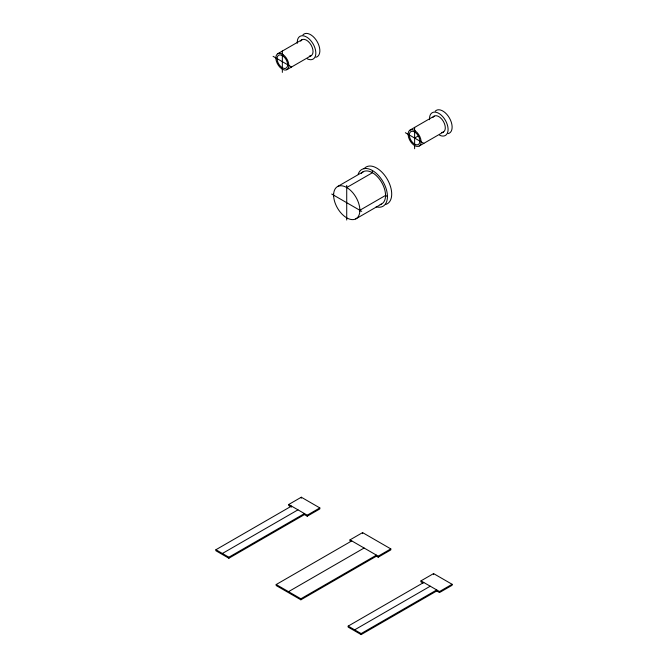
<?xml version="1.0" encoding="UTF-8"?>
<svg xmlns="http://www.w3.org/2000/svg" width="668" height="668" viewBox="0 0 668 668"><rect width="100%" height="100%" fill="white"/><g stroke="black" fill="none" stroke-linecap="round" stroke-linejoin="round"><path stroke-width="1" d="M277.746 53.716L301.936 39.754M286.948 69.656L311.138 55.686M410.018 130.085L434.2 116.115M414.619 138.051L418.143 136.013M337.724 186.472L363.425 171.643M333.641 194.154A18.562 10.721 60 0 1 346.742 187.533L372.418 172.728L372.418 170.557M419.22 146.016L443.402 132.055M359.835 210.278L385.528 195.44L387.407 196.526M355.71 218.937L381.411 204.099M290.797 506.711L288.71 505.509L288.71 504.49L301.31 497.217L319.822 507.914L319.822 508.933L307.23 516.205L304.449 514.602L228.865 558.239L215.906 550.749L215.906 549.731L291.49 506.094L291.49 507.112M222.386 553.48L297.97 509.843M215.906 549.731L228.865 557.221L304.449 513.583L304.449 514.602M288.71 504.49L307.23 515.187L319.822 507.914M349.999 540.896L349.999 539.878L362.59 532.605L390.805 548.896L390.805 549.914L378.213 557.187L376.443 556.168L300.867 599.806L276.185 585.552L276.185 584.533L351.76 540.896M288.526 591.656L364.102 548.019M276.185 584.533L300.867 598.787L376.443 555.15L376.443 556.168M349.999 539.878L378.213 556.168L390.805 548.896M423.061 583.08L420.982 581.878L420.982 580.859L433.574 573.587L452.094 584.275L452.094 585.293L439.494 592.566L436.722 590.963L361.137 634.6L348.178 627.118L348.178 626.1L423.754 582.463M354.658 629.84L430.234 586.203M348.178 626.1L361.137 633.581L436.722 589.944L436.722 590.963M420.982 580.859L439.494 591.547L452.094 584.275M273.087 56.337L291.607 67.034M405.359 132.707L423.879 143.395M331.729 194.054L361.714 211.364M439.494 591.547L439.494 592.566M433.574 573.587L433.574 574.605M414.619 127.354L414.619 148.739M378.213 556.168L378.213 557.187M362.59 532.605L362.59 533.623M361.137 633.581L361.137 634.6M359.835 209.326L359.835 211.23M346.717 185.395L346.717 220.014M333.608 194.188L333.608 196.083M307.23 515.187L307.23 516.205M301.31 497.217L301.31 498.236M300.867 598.787L300.867 599.806M282.347 50.993L282.347 72.378M228.865 557.221L228.865 558.239M364.027 168.804A21.217 12.249 60 0 1 386.964 178.682A21.217 12.249 60 0 1 385.528 204.5M376.151 206.788A21.226 12.249 60 0 0 387.415 197.619L387.407 195.44A21.226 12.249 60 0 0 374.322 171.743A21.226 12.249 60 0 0 358.173 174.239M380.142 204.575A18.562 10.721 60 0 0 385.536 196.392L385.528 194.488A18.562 10.721 60 0 0 375.7 175.058A18.562 10.721 60 0 0 361.363 173.321M359.843 211.23A18.562 10.721 60 0 1 346.742 217.851A18.562 10.721 60 0 1 333.641 196.108M346.742 187.533A18.562 10.721 60 0 1 359.843 209.276M435.219 111.205A13.143 7.59 60 0 1 449.405 117.96A13.143 7.59 60 0 1 448.161 133.625M429.541 119.672A13.143 7.59 60 0 1 437.991 112.925A13.143 7.59 60 0 1 448.061 128.498A13.143 7.59 60 0 1 439.611 135.245M432.906 117.51A9.202 5.311 60 0 1 443.402 121.426A9.202 5.311 60 0 1 441.556 132.481M302.955 34.845A13.143 7.59 60 0 1 317.141 41.6A13.143 7.59 60 0 1 315.897 57.264M297.277 43.311A13.143 7.59 60 0 1 305.727 36.565A13.143 7.59 60 0 1 315.797 52.129A13.143 7.59 60 0 1 307.347 58.884M300.642 41.14A9.202 5.311 60 0 1 311.138 45.065A9.202 5.311 60 0 1 309.284 56.12M282.915 54.525L281.779 53.874A9.202 5.311 60 0 0 275.867 57.289L275.867 58.6A9.202 5.311 60 0 0 281.779 68.846L282.915 69.497A9.202 5.311 60 0 0 288.826 66.082L288.826 64.771A9.202 5.311 60 0 0 282.915 54.525M415.187 130.895L414.051 130.235A9.202 5.311 60 0 0 408.14 133.65L408.14 134.961A9.202 5.311 60 0 0 414.051 145.207L415.187 145.858A9.202 5.311 60 0 0 421.099 142.443L421.099 141.14A9.202 5.311 60 0 0 415.187 130.895M282.806 55.895L281.888 55.36A7.448 4.3 60 0 0 277.103 58.124L277.103 59.185A7.448 4.3 60 0 0 281.888 67.476L282.806 68.011A7.448 4.3 60 0 0 287.599 65.247L287.599 64.186A7.448 4.3 60 0 0 282.806 55.895M415.079 132.256L414.16 131.73A7.448 4.3 60 0 0 409.367 134.493L409.367 135.554A7.448 4.3 60 0 0 414.16 143.845L415.079 144.371A7.448 4.3 60 0 0 419.863 141.608L419.863 140.547A7.448 4.3 60 0 0 415.079 132.256"/></g></svg>
